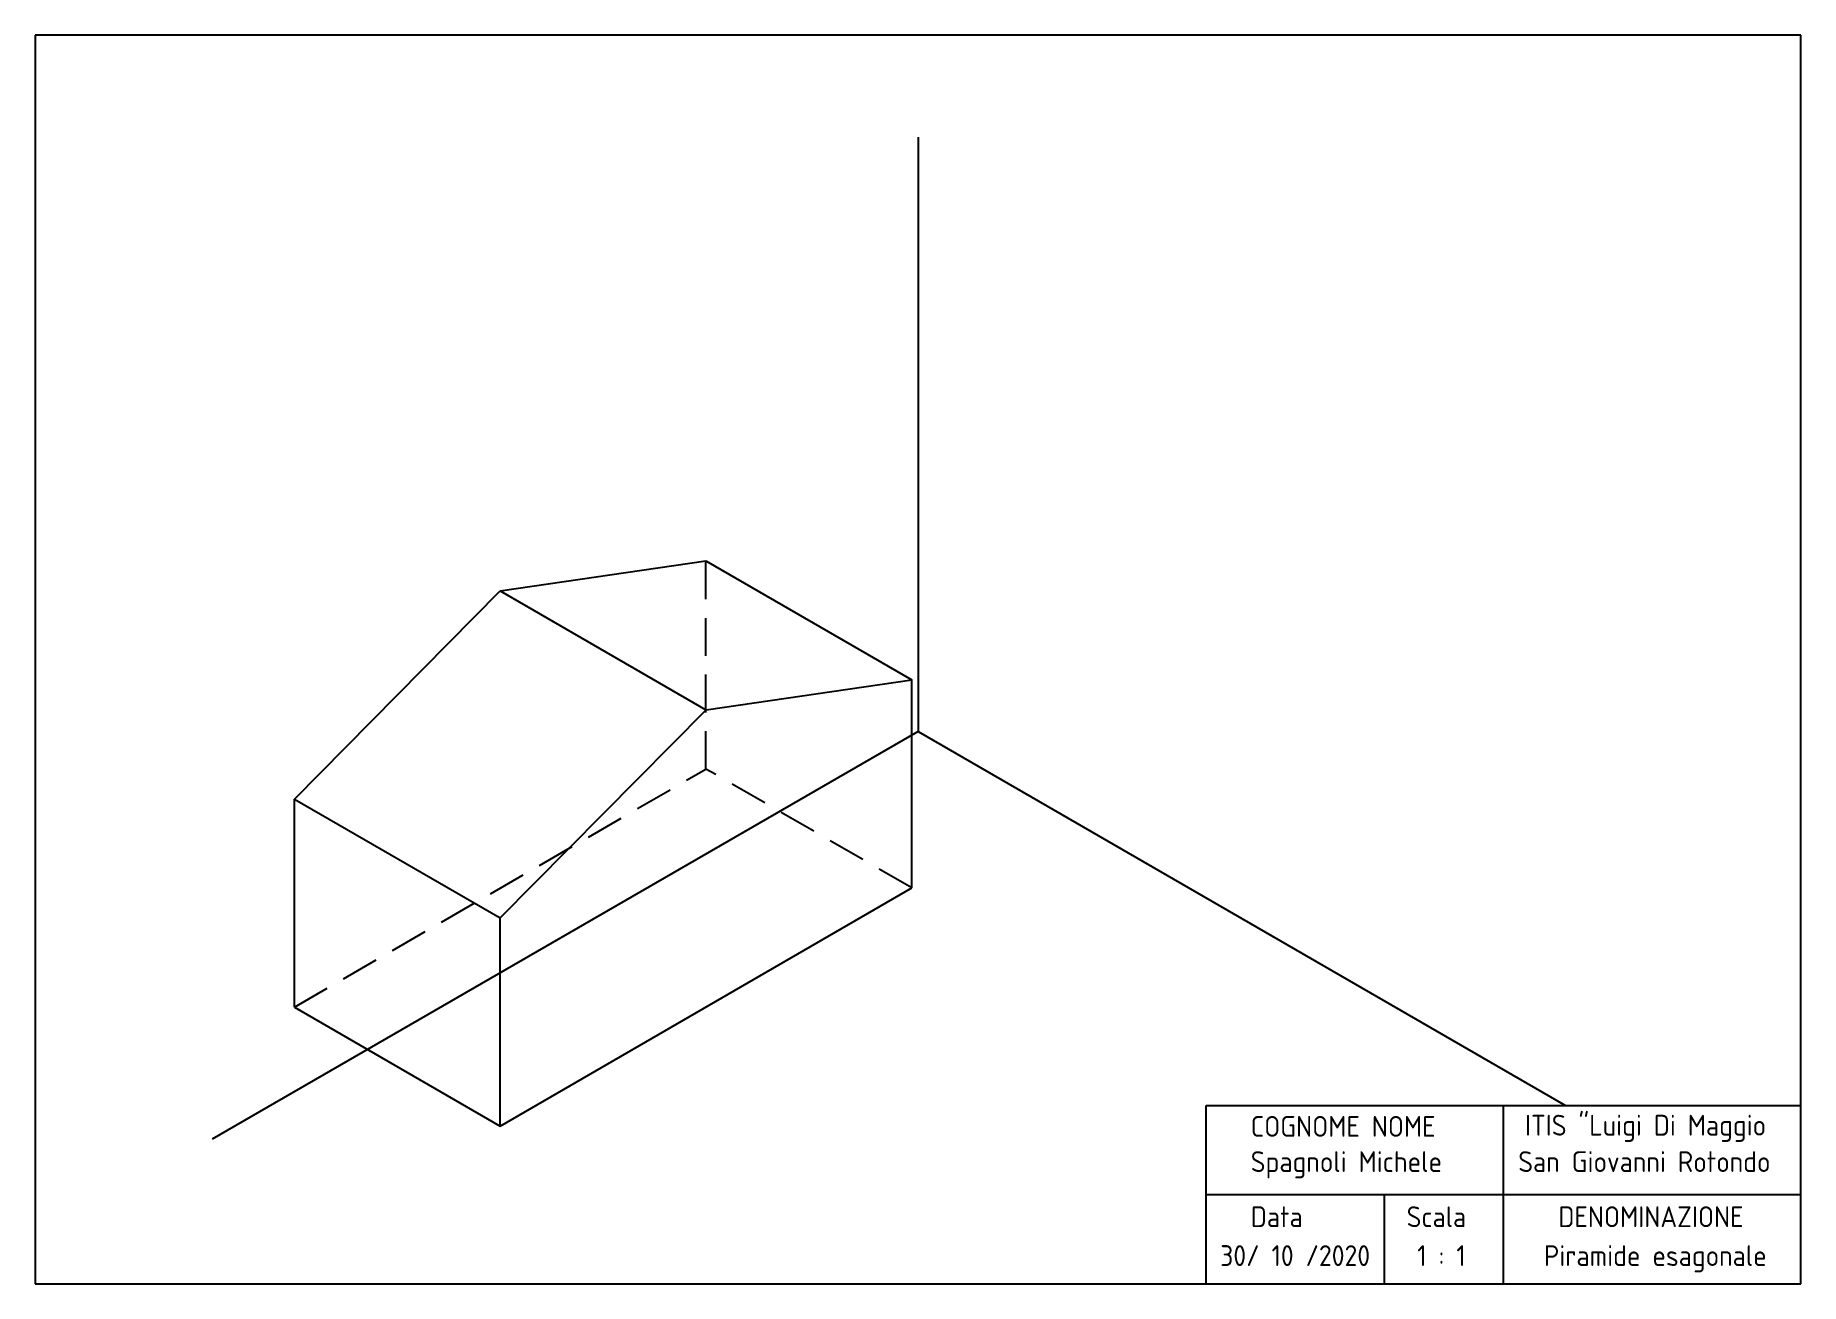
# Model space of a CAD drawing. Header units: millimetres. Extents: x 0 to 297, y 0 to 210.
import ezdxf

# ---------------------------------------------------------------- set-up
doc = ezdxf.new("R2010")
doc.units = ezdxf.units.MM
doc.linetypes.add('DASHED2', pattern=[9.525, 6.35, -3.175])
doc.layers.add('Costruzioni', color=6, linetype='Continuous')
doc.layers.add('Nascosti', color=4, linetype='DASHED2')
doc.styles.get("Standard").update_dxf_attribs({"font": 'arial.ttf'})

msp = doc.modelspace()

# ---------------------------------------------------------------- linework, layer by layer
for p, q in [((297, 210), (0, 210)), ((0, 210), (0, 0)), ((297, 0), (297, 210)), ((78.21, 116.55), (112.83, 121.58)), ((112.83, 121.58), (147.47, 101.58)), ((43.59, 81.52), (78.21, 116.55)), ((78.19, 116.53), (112.83, 96.53)), ((112.85, 96.55), (147.47, 101.58)), ((147.47, 66.58), (147.47, 101.58)), ((78.23, 61.52), (112.85, 96.55)), ((43.59, 46.52), (43.59, 81.52)), ((43.59, 81.52), (78.23, 61.52)), ((78.23, 26.52), (147.47, 66.58)), ((78.23, 26.52), (78.23, 61.52)), ((43.59, 46.52), (78.23, 26.52)), ((197, 0), (197, 30)), ((197, 30), (297, 30)), ((247, 0), (247, 30)), ((197, 15), (297, 15)), ((227, 0), (227, 15)), ((0, 0), (297, 0))]:
    msp.add_line(p, q)
at = {"layer": 'Costruzioni'}
for p, q in [((148.5, 192.89), (148.5, 92.89)), ((148.5, 92.89), (29.73, 24.32)), ((148.5, 92.89), (257.42, 30))]:
    msp.add_line(p, q, dxfattribs=at)
at = {"layer": 'Nascosti'}
for p, q in [((112.83, 86.58), (112.83, 121.58)), ((43.59, 46.52), (112.83, 86.58)), ((147.47, 66.58), (112.83, 86.58))]:
    msp.add_line(p, q, dxfattribs=at)

# ---------------------------------------------------------------- texts
at = {"char_height": 3.5, "attachment_point": 1}
for s, insert, width in [('{\\Fisocp.shx;COGNOME NOME}', (204.48, 28.21), 40.9996), ('{\\Fisocp.shx;ITIS "Luigi Di Maggio}', (250.62, 28.41), 40.9996), ('{\\Fisocp.shx;Spagnoli Michele}', (204.48, 22.28), 40.9996), ('{\\Fisocp.shx;San Giovanni Rotondo}', (249.49, 22.28), 46.8035), ('{\\Fisocp.shx;Data}', (204.48, 13.01), 40.9996), ('{\\Fisocp.shx;Scala}', (230.71, 13.01), 17.2097), ('{\\Fisocp.shx;DENOMINAZIONE}', (256.23, 13.01), 28.0194), ('{\\Fisocp.shx;30/ 10 /2020}', (199.34, 6.47), 31.032), ('{\\Fisocp.shx;1 : 1}', (232.48, 6.47), 31.032), ('\\pxqc;{\\Fisocp.shx;Piramide esagonale}', (250.38, 6.47), 44.3226)]:
    msp.add_mtext(s, dxfattribs=dict(at, insert=insert, width=width))

doc.saveas('drawing.dxf')
